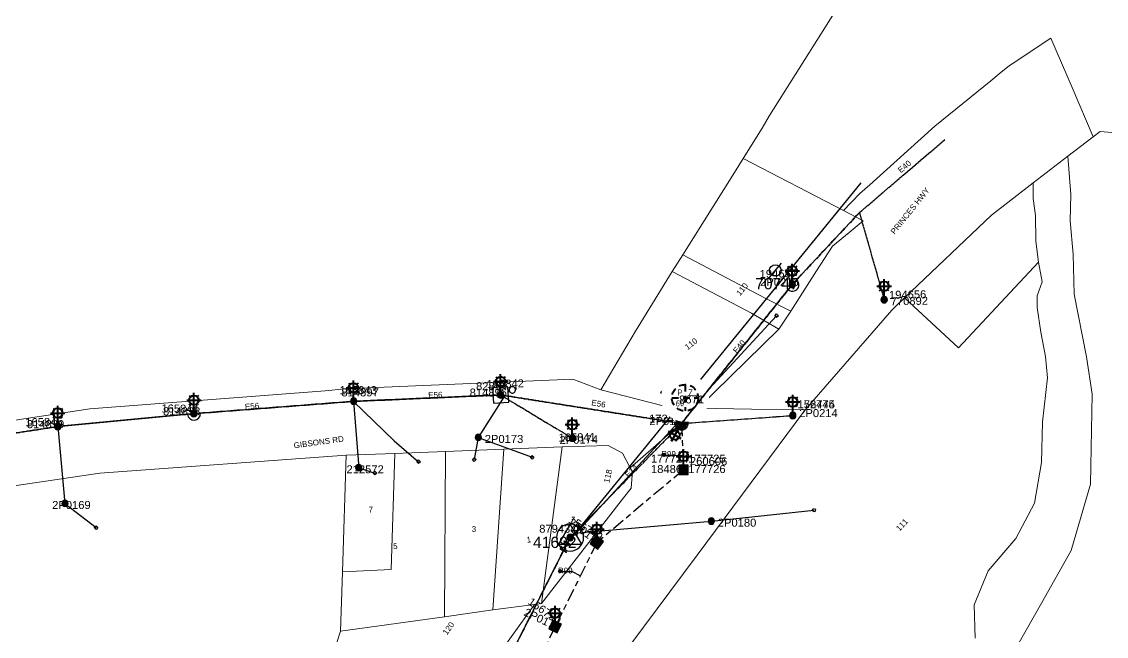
# Model space of a CAD drawing. Header units: metres. Extents: x 302407 to 305113, y 6184433 to 6187336.
# Drawn here: x 302861.9 to 303200.6, y 6186921 to 6187112.9 of the extents above; entities that cross this region are included whole.
import ezdxf
from ezdxf.enums import TextEntityAlignment as Align

# ---------------------------------------------------------------- set-up
doc = ezdxf.new("R2010")
doc.units = ezdxf.units.M
for name, pattern in [('Cable Exist OH', [1, 1, 0]), ('Cable Exist UG', [8.2, 4, -1.2, 1.8, -1.2]), ('Dash', [5, 3, -2])]:
    doc.linetypes.add(name, pattern=pattern)
doc.layers.get('0').update_dxf_attribs({"color": 6})
for name, color, linetype, lineweight in [('Cadastre Buildings_SP_EXT', 7, 'Continuous', 5), ('Cadastre Land Parcels_SP_EXT', 7, 'Continuous', 5), ('Cadastre Roads_SP_EXT', 7, 'Continuous', 5)]:
    doc.layers.add(name, color=color, linetype=linetype, lineweight=lineweight)
for name, color, linetype in [('Duct_SP_EXT', 7, 'Continuous'), ('Equip_LV_EXT', 7, 'Continuous'), ('Equip_SL_EXT', 7, 'Continuous'), ('Equip_SP_HV_EXT', 7, 'Continuous'), ('Equip_SP_LV_EXT', 7, 'Continuous'), ('Equip_SP_SL_EXT', 7, 'Continuous'), ('Mains_HV_EXT', 7, 'Continuous'), ('Mains_LV_EXT', 7, 'Continuous'), ('Mains_SL_EXT', 7, 'Continuous'), ('Services_SP_EXT', 7, 'Continuous'), ('Sub_SP_TR_HV_LV_EXT', 7, 'Continuous'), ('SupportsOH_SP_TR_HV_LV_SL_EXT', 7, 'Continuous'), ('SupportsUG_SP_LV_SL_EXT', 7, 'Continuous'), ('Trench_SP_EXT', 7, 'Continuous')]:
    doc.layers.add(name, color=color, linetype=linetype)
doc.styles.add('COLUMN_LABEL', font='arial.ttf')
doc.styles.add('HVSW_LABEL', font='arial.ttf')
doc.styles.add('iecARIAL', font='arial.ttf', dxfattribs={"height": 2})
doc.styles.add('IESYMBOL1', font='isocp.shx')
doc.styles.add('POLE_LABEL', font='arial.ttf')
doc.styles.add('SLCP_LABEL', font='arial.ttf', dxfattribs={"height": 3.5})
doc.styles.get("Standard").update_dxf_attribs({"font": 'arial.ttf'})

# ---------------------------------------------------------------- blocks, each defined once
blk = doc.blocks.new('SUB_POLE_EXT')
blk.add_wipeout([(0, 4.22), (0.42, 4.2), (0.83, 4.14), (1.21, 4.05), (1.62, 3.9), (1.99, 3.72), (2.35, 3.51), (2.68, 3.26), (2.99, 2.99), (3.28, 2.66), (3.52, 2.34), (3.76, 1.92), (3.9, 1.62), (4.04, 1.23), (4.18, 0.63), (4.22, 0), (4.18, -0.61), (4.06, -1.15), (3.9, -1.62), (3.58, -2.24), (3.22, -2.73), (2.97, -3.01), (2.68, -3.26), (2.36, -3.5), (2, -3.72), (1.64, -3.89), (1.25, -4.03), (0.82, -4.14), (0.42, -4.2), (0, -4.22), (-0.41, -4.2), (-0.8, -4.15), (-1.21, -4.05), (-1.62, -3.9), (-1.99, -3.73), (-2.35, -3.51), (-2.68, -3.26), (-2.96, -3.02), (-3.23, -2.72), (-3.51, -2.35), (-3.71, -2.01), (-3.91, -1.6), (-4.05, -1.21), (-4.16, -0.76), (-4.22, -0.14), (-4.21, 0.39), (-4.14, 0.83), (-4.03, 1.27), (-3.9, 1.63), (-3.71, 2.02), (-3.5, 2.37), (-3.28, 2.67), (-2.99, 2.99), (-2.68, 3.27), (-2.33, 3.52), (-1.98, 3.73), (-1.63, 3.9), (-1.2, 4.05), (-0.78, 4.15), (-0.4, 4.21)])
blk.add_line((2.16, 0.48), (2.16, 0.48, 0))
blk.add_lwpolyline([(-4.22, 0, 1), (4.22, 0, 1)], format="xyb", close=True)
blk.add_lwpolyline([(2.14, 0.52), (0, 4.22), (-3.66, -2.11), (3.66, -2.11)], close=True)
for tag, height, flags, p in [('ASSET_NUM', 3.5, 8, (2, 2)), ('STREET_CODE', 0.2, 9, (1.5, 0)), ('CONSTRUCTED_VOLTAGE', 0.2, 9, (1.5, -0.2)), ('OPERATING_VOLTAGE', 0.2, 9, (1.5, -0.6)), ('OPERATED_BY', 0.2, 9, (1.5, -0.8)), ('ORIENTATION', 0.2, 9, (1.5, -1.2)), ('OWNED_BY', 0.2, 9, (1.5, -1.4)), ('SECONDARY_VOLTAGE', 0.2, 9, (1.5, -1.6)), ('STATE', 0.2, 9, (1.5, -1.8)), ('SUBSTATION_TYPE', 0.2, 9, (1.5, -2)), ('STREETNAME', 0.2, 9, (1.5, -2.8)), ('SUBURB', 0.2, 9, (1.5, -3)), ('Z', 0.2, 1, (1.5, -3.4)), ('NO_PHASES', 0.2, 9, (1.5, -0.4)), ('MAINTAINED_BY', 0.2, 9, (1.5, -1)), ('USAGE', 0.2, 9, (1.5, -2.2)), ('LEGEND', 0.2, 9, (1.5, -2.4)), ('LOCATION', 0.2, 9, (1.5, -2.6)), ('NOTES', 0.2, 9, (1.5, -3.2))]:
    blk.add_attdef(tag, text='', height=height, dxfattribs=dict(flags=flags)).set_placement(p, align=Align.MIDDLE_LEFT)
blk = doc.blocks.new('COLUMN_EXT')
blk.add_hatch(color=256).paths.add_polyline_path([(-1.49, 1.48), (-1.49, -1.49), (1.48, -1.49), (1.48, 1.48)])
blk.add_lwpolyline([(-1.49, -1.49), (1.48, -1.49), (1.48, 1.48), (-1.49, 1.48)], close=True)
for tag, height, style, flags, p in [('STRUCTURE_PLANT_NUMBER', 0.2, 'POLE_LABEL', 9, (1.81, 0.03)), ('ASSET_NUM', 2.5, 'COLUMN_LABEL', 8, (2, 2)), ('STREET_CODE', 0.2, 'COLUMN_LABEL', 9, (1.81, -0.2))]:
    blk.add_attdef(tag, text='', height=height, dxfattribs=dict(style=style, flags=flags)).set_placement(p, align=Align.MIDDLE_LEFT)
at = {"flags": 1}
blk.add_attdef('Z', (1.81, -2.35), '', height=0.2, dxfattribs=at)
at = {"flags": 9}
for tag, p in [('COLUMN_TYPE', (1.81, -0.4)), ('OWNED_BY', (1.81, -0.6)), ('STATE', (1.81, -0.8)), ('USAGE', (1.81, -1)), ('STREETNAME', (1.81, -1.6)), ('SUBURB', (1.81, -1.8)), ('LEGEND', (1.81, -1.2)), ('LOCATION', (1.81, -1.4)), ('NOTES', (1.81, -2))]:
    blk.add_attdef(tag, text='', height=0.2, dxfattribs=at).set_placement(p, align=Align.MIDDLE_LEFT)
blk = doc.blocks.new('LV_OH_LINKS_DISTFUSE_EXT')
for p, q in [((0, 0), (0.96, 0)), ((3.84, 0), (4.8, 0))]:
    blk.add_line(p, q)
blk.add_lwpolyline([(3.84, -1.2), (3.84, 1.2), (0.96, -1.2), (0.96, 1.2)], close=True)
at = {"flags": 9}
for tag, p in [('ACTUAL_STATUS', (0, 0)), ('CONSTRUCTED_VOLTAGE', (0, -0.2)), ('OPERATING_VOLTAGE', (0, -0.6)), ('ORIENTATION', (0, -0.8)), ('OWNED_BY', (0, -1)), ('STATE', (0, -1.2)), ('SWITCH_TYPE', (0, -1.4)), ('NO_PHASES', (0, -0.4)), ('USAGE', (0, -1.6)), ('NOTES', (0, -1.8))]:
    blk.add_attdef(tag, text='', height=0.2, dxfattribs=at).set_placement(p, align=Align.MIDDLE_LEFT)
at = {"flags": 1}
blk.add_attdef('Z', (0, 0), '', height=0.2, dxfattribs=at)
blk = doc.blocks.new('LV_OH_LINKS_OPEN_EXT')
for p, q in [((-0.17, 4.97), (-0.17, 5.46)), ((0.17, 4.97), (0.17, 5.46)), ((-0.17, 3), (-0.17, 2.5)), ((0.17, 3), (0.17, 2.5))]:
    blk.add_line(p, q)
blk.add_lwpolyline([(0, 2.99, 1), (0, 4.98, 1)], format="xyb", close=True)
at = {"flags": 9}
for tag, p in [('ACTUAL_STATUS', (0, 0)), ('CONSTRUCTED_VOLTAGE', (0, -0.2)), ('OPERATING_VOLTAGE', (0, -0.6)), ('ORIENTATION', (0, -0.8)), ('OWNED_BY', (0, -1)), ('STATE', (0, -1.2)), ('SWITCH_TYPE', (0, -1.4)), ('NO_PHASES', (0, -0.4)), ('USAGE', (0, -1.6)), ('LEGEND', (0, -1.8)), ('NOTES', (0, -2))]:
    blk.add_attdef(tag, text='', height=0.2, dxfattribs=at).set_placement(p, align=Align.MIDDLE_LEFT)
at = {"flags": 1}
blk.add_attdef('Z', (0, 0), '', height=0.2, dxfattribs=at)
blk = doc.blocks.new('SL_LANTERN_EXT')
at = {"lineweight": 40}
for p, q in [((-2.25, 4.22), (2.25, 4.22)), ((-1.46, 5.68), (-1.06, 5.28)), ((0, 1.97), (0, 6.47)), ((1.46, 5.68), (1.06, 5.28)), ((-1.46, 2.76), (-1.06, 3.16)), ((0, 0), (0, 2.72)), ((1.46, 2.76), (1.06, 3.16))]:
    blk.add_line(p, q, dxfattribs=at)
blk.add_circle((0, 4.22), 1.5, dxfattribs=at)
at = {"style": 'iecARIAL', "flags": 8}
blk.add_attdef('ASSET_NUM', (1.5, 1.5), '', height=2.5, dxfattribs=at)
for tag, p, height, flags in [('OPERATING_VOLTAGE', (0.98, -1.65), 0.2, 9), ('ORIENTATION', (0.98, -1.85), 0.2, 9), ('OWNED_BY', (0.98, -2.05), 0.2, 9), ('STATE', (0.98, -2.25), 0.2, 9), ('CONSTRUCTED_VOLTAGE', (0.98, -0.65), 0.2, 9), ('CONTROL_TYPE', (0.98, -0.85), 0.2, 9), ('LANTERN_PURPOSE', (0.98, -1.05), 0.2, 9), ('LANTERN_TYPE', (0.98, -1.25), 0.2, 9), ('NO_PHASES', (0.98, -1.45), 0.2, 9), ('USAGE', (0.98, -2.45), 0.2, 9), ('CEXIST', (0.98, -2.65), 0.2, 9), ('CNEW', (0.98, -2.85), 0.2, 9), ('CNUMBER', (0.98, -3.05), 0.2, 9), ('CREMOVE', (0.98, -3.25), 0.2, 9), ('CREPLACE', (0.98, -3.45), 0.2, 9), ('LNUMBER', (2.18, -3.25), 2.5, 8), ('LKINGHEIGHT', (0.98, -3.65), 0.2, 9), ('LBRACKET', (0.98, -3.85), 0.2, 9), ('LBRACKETVOCAB', (0.98, -4.05), 0.2, 9), ('LCATEGORY', (0.98, -4.25), 0.2, 9), ('LCHARGE1', (0.98, -4.45), 0.2, 9), ('LCHARGE1PERCENT', (0.98, -4.65), 0.2, 9), ('LCHARGE2', (0.98, -4.85), 0.2, 9), ('LCHARGE2PERCENT', (0.98, -5.05), 0.2, 9), ('LCHARGE3', (0.98, -5.25), 0.2, 9), ('LCHARGE3PERCENT', (0.98, -5.45), 0.2, 9), ('LEXIST', (0.98, -5.65), 0.2, 9), ('LLAMP', (0.98, -5.85), 0.2, 9), ('LLAMPVOCAB', (0.98, -6.05), 0.2, 9), ('LMAST', (0.98, -6.25), 0.2, 9), ('LMASTVOCAB', (0.98, -6.45), 0.2, 9), ('LNEW', (0.98, -6.65), 0.2, 9), ('LANTNUMBER', (0.98, -6.85), 0.2, 9), ('STREETNAME', (0.98, -9.25), 0.2, 9), ('SUBURB', (0.98, -9.45), 0.2, 1), ('LOUTREACH', (0.98, -7.25), 0.2, 9), ('LOUTREACHVOCAB', (0.98, -7.45), 0.2, 9), ('LRATECODE', (0.98, -7.65), 0.2, 9), ('LREMOVE', (0.98, -7.85), 0.2, 9), ('LREPLACE', (0.98, -8.05), 0.2, 9), ('LTYPE', (0.98, -8.25), 0.2, 9), ('LTYPEVOCAB', (0.98, -8.45), 0.2, 9), ('LEGEND', (0.98, -8.65), 0.2, 9), ('LOCATION', (0.98, -8.85), 0.2, 9), ('NOTES', (0.98, -9.05), 0.2, 9)]:
    blk.add_attdef(tag, p, '', height=height, dxfattribs=dict(flags=flags))
blk = doc.blocks.new('SL_NIGHTWATCH_EXT')
at = {"lineweight": 40}
h = blk.add_hatch(color=256, dxfattribs=at)
h.paths.add_polyline_path([(0.39, 1.96, 0.098491), (-0.39, 1.96), (-0.2, 0.98, -0.098491), (0.19, 0.98)])
h.paths.add_polyline_path([(0.55, 0.83, -0.098491), (0.83, 0.56), (1.66, 1.11, 0.098491), (1.11, 1.66)])
h.paths.add_polyline_path([(0.98, 0.2, -0.098491), (0.98, -0.19), (1.96, -0.39, 0.098491), (1.96, 0.39)])
h.paths.add_polyline_path([(0.83, -0.55, -0.098491), (0.56, -0.83), (1.11, -1.66, 0.098491), (1.66, -1.11)])
h.paths.add_polyline_path([(-0.19, -0.98), (-0.39, -1.96, 0.098491), (0.39, -1.96), (0.2, -0.98, -0.098491)])
h.paths.add_polyline_path([(-0.83, -0.56), (-1.66, -1.11, 0.098491), (-1.11, -1.66), (-0.55, -0.83, -0.098491)])
h.paths.add_polyline_path([(-0.98, 0.19), (-1.96, 0.39, 0.098491), (-1.96, -0.39), (-0.98, -0.2, -0.098491)])
h.paths.add_polyline_path([(-1.11, 1.66, 0.098491), (-1.66, 1.11), (-0.83, 0.55, -0.098491), (-0.56, 0.83)])
for p, q in [((-1.16, 1.63), (-1.16, 1.63, 0)), ((-1.1, 1.64), (-1.1, 1.64, 0)), ((1.08, 1.63), (1.08, 1.63, 0)), ((-0.86, -0.57), (-0.86, -0.57, 0)), ((0.82, -0.57), (0.82, -0.57, 0)), ((1.13, -1.65), (1.13, -1.65, 0)), ((1.96, -0.37), (1.96, -0.37, 0))]:
    blk.add_line(p, q, dxfattribs=at)
for points in [[(-0.98, 0.19, 0.098491), (-0.98, -0.2), (-1.96, -0.39, -0.098491), (-1.96, 0.39)], [(-0.56, 0.83, 0.098491), (-0.83, 0.55), (-1.66, 1.11, -0.098491), (-1.11, 1.66)], [(-0.2, 0.98, -0.098491), (0.19, 0.98), (0.39, 1.96, 0.098491), (-0.39, 1.96)], [(0.83, 0.56), (1.66, 1.11, 0.098491), (1.11, 1.66), (0.55, 0.83, -0.098491)], [(0.98, -0.19), (1.96, -0.39, 0.098491), (1.96, 0.39), (0.98, 0.2, -0.098491)], [(-0.83, -0.56, 0.098491), (-0.55, -0.83), (-1.11, -1.66, -0.098491), (-1.66, -1.11)], [(0.2, -0.98), (0.39, -1.96, -0.098491), (-0.39, -1.96), (-0.19, -0.98, 0.098491)], [(0.56, -0.83), (1.11, -1.66, 0.098491), (1.66, -1.11), (0.83, -0.55, -0.098491)]]:
    blk.add_lwpolyline(points, format="xyb", close=True, dxfattribs=at)
blk.add_circle((0, 0), 1, dxfattribs=at)
blk = doc.blocks.new('CCP_EXT')
blk.add_wipeout([(0, 0.57), (0.57, 0), (0, -0.57), (-0.57, 0)])
blk.add_lwpolyline([(-0.57, 0), (0, 0.57), (0.57, 0), (0, -0.57), (-0.57, 0)])
at = {"flags": 1}
blk.add_attdef('Z', (0, 0), '', height=0.2, dxfattribs=at)
at = {"flags": 9}
for tag, p in [('CCP_TYPE', (0, 0)), ('CONSTRUCTED_VOLTAGE', (0, -0.2)), ('OPERATING_VOLTAGE', (0, -0.6)), ('ORIENTATION', (0, -0.8)), ('OWNED_BY', (0, -1)), ('STATE', (0, -1.8)), ('NO_PHASES', (0, -0.4)), ('USAGE', (0, -1.2)), ('LEGEND', (0, -1.4)), ('LIFE_SUPPORT', (0, -1.6)), ('NOTES', (0, -2))]:
    blk.add_attdef(tag, text='', height=0.2, dxfattribs=at).set_placement(p, align=Align.MIDDLE_LEFT)
blk = doc.blocks.new('POLE_EXT')
blk.add_hatch(color=256).paths.add_polyline_path([(-1, 0, 1), (1, 0, 1)])
blk.add_lwpolyline([(-1, 0, 1), (1, 0, 1)], format="xyb", close=True)
for tag, height, flags, p in [('pNumber', 2.5, 8, (-17.84, 2.07)), ('OWNED_BY', 0.2, 9, (1.35, -0.4)), ('SPECIAL_USE', 0.2, 9, (1.35, -0.8)), ('STATE', 0.2, 9, (1.35, -1)), ('cLV', 0.2, 9, (1.35, -1.4)), ('hDepth', 0.2, 9, (1.35, -1.6)), ('hDia', 0.2, 9, (1.35, -1.8)), ('cHV', 0.2, 9, (1.35, -2)), ('cLinedev', 0.2, 9, (1.35, -3.4)), ('PARENT', 0.2, 9, (1.35, -0.6)), ('USAGE', 0.2, 9, (1.35, -1.2)), ('LBRACKET', 0.2, 9, (1.35, -2.2)), ('LExisting', 0.2, 9, (1.35, -2.4)), ('LANTNUMBER', 0.2, 9, (1.35, -2.6)), ('LOther', 0.2, 9, (1.35, -2.8)), ('LRemove', 0.2, 9, (1.35, -3)), ('LEGEND', 0.2, 9, (1.35, -3.2)), ('pExisting', 0.2, 9, (1.35, -3.8)), ('pFooting', 0.2, 9, (1.35, -4.4)), ('pNew', 0.2, 9, (1.35, -4.6)), ('pRelocate', 0.2, 9, (1.35, -5)), ('pRemove', 0.2, 9, (1.35, -5.2)), ('pReplace', 0.2, 9, (1.35, -5.4)), ('pStay', 0.2, 9, (1.35, -5.6)), ('pType', 0.2, 9, (1.35, -5.8)), ('cspan', 0.2, 9, (1.35, -6)), ('STREETNAME', 0.2, 9, (1.35, -6.2)), ('SUBURB', 0.2, 9, (1.35, -6.4)), ('LOCATION', 0.2, 9, (1.35, -3.6)), ('PFNUMBER', 0.2, 9, (1.35, -4)), ('NEWPFNUMBER', 0.2, 9, (1.35, -4.2)), ('NOTES', 0.2, 9, (1.35, -6.6)), ('MAINTAINED_BY', 0.2, 9, (1.36, -6.81)), ('OPERATED_BY', 0.2, 9, (1.36, -7.01))]:
    blk.add_attdef(tag, text='', height=height, dxfattribs=dict(flags=flags)).set_placement(p, align=Align.MIDDLE_LEFT)
at = {"style": 'POLE_LABEL'}
for tag, height, flags, p in [('STRUCTURE_PLANT_NUMBER', 0.2, 9, (1.35, 0.03)), ('ASSET_NUM', 2.5, 8, (2, 2)), ('STREET_CODE', 0.2, 9, (1.35, -0.2))]:
    blk.add_attdef(tag, text='', height=height, dxfattribs=dict(at, flags=flags)).set_placement(p, align=Align.MIDDLE_LEFT)
at = {"flags": 1}
blk.add_attdef('Z', (1.35, -7.33), '', height=0.2, dxfattribs=at)
blk = doc.blocks.new('HV_ABS_CLOSED_EXT')
blk.add_line((-3, 6.87), (3, 6.87))
blk.add_circle((0, 6.87), 1.8)
at = {"style": 'HVSW_LABEL'}
for tag, height, flags, p in [('ASSET_NUM', 3.5, 8, (2, 2)), ('STREET_CODE', 0.2, 9, (0, -0.2))]:
    blk.add_attdef(tag, text='', height=height, dxfattribs=dict(at, flags=flags)).set_placement(p, align=Align.MIDDLE_LEFT)
at = {"flags": 1}
blk.add_attdef('Z', (0, 0), '', height=0.2, dxfattribs=at)
at = {"flags": 9}
for tag, p in [('ACTUAL_STATUS', (0, -0.4)), ('CONSTRUCTED_VOLTAGE', (0, -0.6)), ('OPERATING_VOLTAGE', (0, -1)), ('ORIENTATION', (0, -1.2)), ('OWNED_BY', (0, -1.4)), ('STATE', (0, -1.6)), ('SWITCH_TYPE', (0, -1.8)), ('STREETNAME', (0, -2.6)), ('SUBURB', (0, -2.8)), ('NO_PHASES', (0, -0.8)), ('USAGE', (0, -2)), ('LEGEND', (0, -2.2)), ('LOCATION', (0, -2.4)), ('NOTES', (0, -3))]:
    blk.add_attdef(tag, text='', height=0.2, dxfattribs=at).set_placement(p, align=Align.MIDDLE_LEFT)
blk = doc.blocks.new('HV_LOAD_BREAK_EXT')
blk.add_lwpolyline([(-2.4, -2.4), (2.4, -2.4), (2.4, 2.4), (-2.4, 2.4)], close=True)
at = {"insert": (-1.1, 0.99), "char_height": 2, "width": 2.9628, "attachment_point": 1}
blk.add_mtext('{\\Fisocp|c0;LB}', dxfattribs=at)
for tag, height, flags, p in [('STREET_CODE', 0.2, 9, (1.5, 0)), ('ASSET_NUM', 2.5, 8, (2, 2)), ('ACTUAL_STATUS', 0.2, 9, (1.5, -0.2)), ('CONSTRUCTED_VOLTAGE', 0.2, 9, (1.5, -0.4)), ('OPERATING_VOLTAGE', 0.2, 9, (1.5, -0.8)), ('ORIENTATION', 0.2, 9, (1.5, -1)), ('OWNED_BY', 0.2, 9, (1.5, -1.2)), ('OPERATED_BY', 0.2, 9, (1.5, -1.4)), ('STATE', 0.2, 9, (1.5, -1.8)), ('SWITCH_TYPE', 0.2, 9, (1.5, -2)), ('STREETNAME', 0.2, 9, (1.5, -2.8)), ('SUBURB', 0.2, 9, (1.5, -3)), ('NO_PHASES', 0.2, 9, (1.5, -0.6)), ('MAINTAINED_BY', 0.2, 9, (1.5, -1.6)), ('USAGE', 0.2, 9, (1.5, -2.2)), ('LEGEND', 0.2, 9, (1.5, -2.4)), ('LOCATION', 0.2, 9, (1.5, -2.6)), ('NOTES', 0.2, 9, (1.5, -3.2)), ('LABEL_ALIGNMENT', 0.2, 9, (1.5, -3.4)), ('Z', 0.2, 1, (1.5, -3.6))]:
    blk.add_attdef(tag, text='', height=height, dxfattribs=dict(flags=flags)).set_placement(p, align=Align.MIDDLE_LEFT)
blk = doc.blocks.new('CABLE_LARGE_EXT')
h = blk.add_hatch(color=256)
edge = h.paths.add_edge_path()
edge.add_arc((0, 0.55), 0.55, 0, 360)
blk.add_circle((0, 0.55), 0.55)
at = {"flags": 1}
blk.add_attdef('Z', (0, 0), '', height=0.2, dxfattribs=at)
at = {"flags": 9}
for tag, p in [('COND_CODE', (0, 0)), ('STATE', (0, -0.4)), ('XSECT_SIZE', (0, -0.6)), ('FB_REFERENCE', (0, -0.2)), ('NOTES', (0, -0.8))]:
    blk.add_attdef(tag, text='', height=0.2, dxfattribs=at).set_placement(p, align=Align.MIDDLE_LEFT)
blk = doc.blocks.new('SLCP_ZELL_EXT')
blk.add_wipeout([(-0.24, 7.5), (-0.71, 7.47), (-1.17, 7.41), (-1.64, 7.32), (-2.09, 7.21), (-2.54, 7.06), (-2.98, 6.89), (-3.41, 6.69), (-3.82, 6.46), (-4.22, 6.21), (-4.6, 5.93), (-4.96, 5.63), (-5.31, 5.31), (-5.63, 4.96), (-5.93, 4.6), (-6.21, 4.22), (-6.46, 3.82), (-6.69, 3.41), (-6.89, 2.98), (-7.06, 2.54), (-7.21, 2.09), (-7.32, 1.64), (-7.41, 1.17), (-7.47, 0.71), (-7.5, 0.24), (-7.5, -0.24), (-7.47, -0.71), (-7.41, -1.17), (-7.32, -1.64), (-7.21, -2.09), (-7.06, -2.54), (-6.89, -2.98), (-6.69, -3.41), (-6.46, -3.82), (-6.21, -4.22), (-5.93, -4.6), (-5.63, -4.96), (-5.31, -5.31), (-4.96, -5.63), (-4.6, -5.93), (-4.22, -6.21), (-3.82, -6.46), (-3.41, -6.69), (-2.98, -6.89), (-2.54, -7.06), (-2.09, -7.21), (-1.64, -7.32), (-1.17, -7.41), (-0.71, -7.47), (-0.24, -7.5), (0.24, -7.5), (0.71, -7.47), (1.17, -7.41), (1.64, -7.32), (2.09, -7.21), (2.54, -7.06), (2.98, -6.89), (3.41, -6.69), (3.82, -6.46), (4.22, -6.21), (4.6, -5.93), (4.96, -5.63), (5.31, -5.31), (5.63, -4.96), (5.93, -4.6), (6.21, -4.22), (6.46, -3.82), (6.69, -3.41), (6.89, -2.98), (7.06, -2.54), (7.21, -2.09), (7.32, -1.64), (7.41, -1.17), (7.47, -0.71), (7.5, -0.24), (7.5, 0.24), (7.47, 0.71), (7.41, 1.17), (7.32, 1.64), (7.21, 2.09), (7.06, 2.54), (6.89, 2.98), (6.69, 3.41), (6.46, 3.82), (6.21, 4.22), (5.93, 4.6), (5.63, 4.96), (5.31, 5.31), (4.96, 5.63), (4.6, 5.93), (4.22, 6.21), (3.82, 6.46), (3.41, 6.69), (2.98, 6.89), (2.54, 7.06), (2.09, 7.21), (1.64, 7.32), (1.17, 7.41), (0.71, 7.47), (0.24, 7.5)])
at = {"linetype": 'Dash', "lineweight": 40, "ltscale": 0.7}
for p, q in [((0, 4.11), (0, -4.11)), ((-4.11, 0), (4.11, 0))]:
    blk.add_line(p, q, dxfattribs=at)
blk.add_circle((0, 0), 4.11, dxfattribs=at)
at = {"lineweight": 40, "style": 'IESYMBOL1'}
for s, p in [('P', (-1.6, 0)), ('Z', (1.7, 0)), ('60', (-1.61, -3.31))]:
    blk.add_text(s, height=2, dxfattribs=at).set_placement(p, align=Align.BOTTOM_CENTER)
at = {"flags": 1}
blk.add_attdef('Z', (0, 0), '', height=0.2, dxfattribs=at)
at = {"style": 'SLCP_LABEL'}
for tag, height, flags, p in [('ASSET_NUM', 2.5, 8, (2, 2)), ('STREET_CODE', 0.2, 9, (0, -0.2))]:
    blk.add_attdef(tag, text='', height=height, dxfattribs=dict(at, flags=flags)).set_placement(p, align=Align.MIDDLE_LEFT)
at = {"flags": 9}
for tag, p in [('CONSTRUCTED_VOLTAGE', (0, -0.4)), ('CONTROL_TYPE', (0, -0.6)), ('OPERATING_VOLTAGE', (0, -1)), ('ORIENTATION', (0, -1.2)), ('OWNED_BY', (0, -1.4)), ('STATE', (0, -2)), ('NO_PHASES', (0, -0.8)), ('USAGE', (0, -1.6)), ('LOCATION', (0, -1.8)), ('NOTES', (0, -2.2))]:
    blk.add_attdef(tag, text='', height=0.2, dxfattribs=at).set_placement(p, align=Align.MIDDLE_LEFT)

msp = doc.modelspace()

# ---------------------------------------------------------------- linework, layer by layer
at = {"layer": 'Cadastre Land Parcels_SP_EXT', "linetype": 'Continuous'}
for points in [[(302802.78, 6186979.78), (302883.17, 6186992.06), (302956.69, 6186997.6), (302962.78, 6186998.22), (303034.04, 6187001.32), (303042.71, 6186997.99), (303053.57, 6187016.32), (303065, 6187034.86), (303068.31, 6187040.12), (303084.5, 6187065.86), (303087.22, 6187070.21), (303093.14, 6187079.65), (303095.41, 6187083.59), (303123.72, 6187128.62)], [(303204.73, 6187078.07), (303198.72, 6187078.63), (303196.46, 6187077.02), (303188.54, 6187070.92), (303189.52, 6187058.98), (303189.28, 6187050.76), (303190.29, 6187040.27), (303190.53, 6187027.86), (303194.42, 6187008.22), (303196.16, 6186996.54), (303195.61, 6186968.5), (303189.61, 6186947.75), (303180.32, 6186931.35), (303170.36, 6186913.73)], [(303159.62, 6186920.4), (303159.37, 6186930.76), (303163.7, 6186941.44), (303172.33, 6186951.52), (303178.14, 6186962.54), (303180.33, 6186975.26), (303180.71, 6186987.93), (303182.27, 6187001.73), (303181.61, 6187008.4), (303180.13, 6187015.94), (303180.13, 6187015.94), (303179.04, 6187023.69), (303178.96, 6187027.28), (303180.54, 6187031.71), (303179.4, 6187037.86), (303154.46, 6187011.08), (303137.62, 6187026.72), (303134.41, 6187023.66), (303133.66, 6187022.8), (303106.57, 6186991.69), (303072.84, 6186946.31), (303051.82, 6186918.1)], [(302860.5, 6186779.05), (302882.72, 6186776.27), (302926.46, 6186811.97), (302930.81, 6186826.34), (302935.87, 6186842.5), (302940.58, 6186857.2), (302945.26, 6186871.84), (302949.84, 6186886.22), (302954.51, 6186900.79), (302959.2, 6186915.46), (302961.49, 6186922.53), (302962.06, 6186941.07), (302962.06, 6186941.07), (302963.23, 6186977.5), (302886.34, 6186971.96), (302807.38, 6186960.28)]]:
    msp.add_lwpolyline(points, dxfattribs=at)
for points in [[(303179.4, 6187037.86), (303178.54, 6187044.35), (303178.51, 6187052.38), (303177.76, 6187057.73), (303177.74, 6187062.6), (303164.7, 6187052.53), (303137.62, 6187026.72), (303154.46, 6187011.08), (303179.4, 6187037.86)], [(303065, 6187034.86), (303089.76, 6187021.94), (303098.36, 6187016.91), (303102.03, 6187022.55), (303093.87, 6187026.64), (303068.31, 6187040.12), (303065, 6187034.86)], [(303042.71, 6186997.99), (303066.31, 6186991.95), (303073.1, 6186992.19), (303098.36, 6187016.91), (303089.76, 6187021.94), (303065, 6187034.86), (303053.57, 6187016.32), (303042.71, 6186997.99)], [(302961.49, 6186922.53), (302993.88, 6186927.06), (302994.25, 6186978.67), (302978.4, 6186978.05), (302977.31, 6186941.82), (302962.06, 6186941.07), (302961.49, 6186922.53)], [(302962.06, 6186941.07), (302977.31, 6186941.82), (302978.4, 6186978.05), (302963.23, 6186977.5), (302962.06, 6186941.07)], [(303012.45, 6186979.41), (302994.25, 6186978.67), (302993.88, 6186927.06), (303009.05, 6186929.18), (303012.45, 6186979.41)], [(303022.02, 6186930.93), (303009.05, 6186929.18), (302993.88, 6186927.06), (302961.49, 6186922.53), (302959.2, 6186915.46), (303007.09, 6186909.02), (303010.01, 6186914.28), (303022.02, 6186930.93)]]:
    msp.add_lwpolyline(points, close=True, dxfattribs=at)
at = {"layer": 'Duct_SP_EXT'}
for points in [[(303063.19, 6186977.44), (303065.85, 6186977.44), (303068.19, 6186977.54)], [(303030.93, 6186941.17), (303033.82, 6186941.17), (303036.22, 6186939.97)]]:
    msp.add_lwpolyline(points, dxfattribs=at)
at = {"layer": 'Mains_HV_EXT', "linetype": 'Cable Exist OH'}
for points in [[(303102.52, 6187030.85), (303123.5, 6187053.29), (303150.15, 6187076.11), (303150.16, 6187076.11)], [(302915.69, 6186990.5), (302965.47, 6186994.34), (303011.44, 6186996.35), (303011.48, 6186996.34)], [(302827.68, 6186979.52), (302873.16, 6186986.47), (302915.67, 6186990.5), (302915.69, 6186990.5)]]:
    msp.add_lwpolyline(points, dxfattribs=at)
at = {"layer": 'Mains_HV_EXT', "linetype": 'Continuous'}
msp.add_lwpolyline([(302913.68, 6186990.31, 0.984373), (302917.69, 6186990.65)], format="xyb", dxfattribs=at)
at = {"layer": 'Mains_LV_EXT', "linetype": 'Cable Exist OH'}
for points in [[(303102.52, 6187030.85), (303123.5, 6187053.29), (303149.94, 6187075.93)], [(302965.47, 6186994.34), (303011.44, 6186996.35)], [(302873.16, 6186986.47), (302915.67, 6186990.5), (302965.47, 6186994.34)], [(302827.68, 6186979.52), (302873.16, 6186986.47)]]:
    msp.add_lwpolyline(points, dxfattribs=at)
at = {"layer": 'Mains_LV_EXT', "linetype": 'Continuous'}
for points in [[(303101.27, 6187029.29, 1.042495), (303103.88, 6187032.31)], [(303065.97, 6186987.75, 1.739662), (303069.19, 6186989.01)]]:
    msp.add_lwpolyline(points, format="xyb", dxfattribs=at)
at = {"layer": 'Mains_SL_EXT', "linetype": 'Cable Exist OH'}
for points in [[(303123.55, 6187053.33), (303123.5, 6187053.29), (303102.52, 6187030.85)], [(303123.5, 6187053.29), (303131.23, 6187026.09)], [(303011.44, 6186996.35), (302965.47, 6186994.34)], [(303011.44, 6186996.35), (303033.83, 6186982.87)], [(302965.47, 6186994.34), (302915.67, 6186990.5)], [(302915.67, 6186990.5), (302873.16, 6186986.47)], [(302873.16, 6186986.47), (302827.68, 6186979.52)]]:
    msp.add_lwpolyline(points, dxfattribs=at)
at = {"layer": 'Mains_SL_EXT', "linetype": 'Cable Exist UG'}
for points in [[(303068.56, 6186972.95), (303041.51, 6186950.22)], [(303028.44, 6186923.98), (303016.66, 6186898.81), (303016.64, 6186898.77)]]:
    msp.add_lwpolyline(points, dxfattribs=at)
at = {"layer": 'Services_SP_EXT'}
for points in [[(303100.36, 6187035.36), (303102.52, 6187030.85)], [(303012.75, 6186996.15), (303004.49, 6186983.1)], [(302965.47, 6186994.34), (302967.14, 6186973.62)], [(302873.16, 6186986.47), (302875.41, 6186962.48)]]:
    msp.add_lwpolyline(points, dxfattribs=at)
at = {"layer": 'Trench_SP_EXT', "linetype": 'Cable Exist UG'}
for points in [[(303067.95, 6186987.44), (303068.56, 6186972.95)], [(303068.56, 6186972.95), (303041.51, 6186950.22)], [(303028.45, 6186924), (303028.44, 6186923.98), (303016.66, 6186898.82)]]:
    msp.add_lwpolyline(points, dxfattribs=at)

# ---------------------------------------------------------------- block references
at = {"layer": 'Duct_SP_EXT'}
for p in [(303062.38, 6186977.09), (303030.09, 6186940.75)]:
    msp.add_blockref('CABLE_LARGE_EXT', p, dxfattribs=at)
at = {"layer": 'Equip_SP_HV_EXT'}
ref = msp.add_blockref('HV_ABS_CLOSED_EXT', (303102.52, 6187030.85), dxfattribs=dict(at, rotation=50.35425940654975))
ref.add_attrib('ASSET_NUM', '70747', dxfattribs={"layer": '0', "height": 3.5, "style": 'HVSW_LABEL'}).set_placement((303104.52, 6187031.1), align=Align.MIDDLE_RIGHT)
ref = msp.add_blockref('HV_LOAD_BREAK_EXT', (303011.48, 6186996.34), dxfattribs=dict(at, rotation=93.18958492011114))
ref.add_attrib('ASSET_NUM', '82894', dxfattribs={"layer": '0', "height": 2.5}).set_placement((303013.48, 6186997.09), align=Align.BOTTOM_RIGHT)
at = {"layer": 'Equip_SP_LV_EXT', "rotation": 293.4646475625888}
msp.add_blockref('LV_OH_LINKS_OPEN_EXT', (303011.44, 6186996.35), dxfattribs=at)
at = {"layer": 'Equip_SP_SL_EXT'}
ref = msp.add_blockref('SL_LANTERN_EXT', (303102.52, 6187030.85), dxfattribs=at)
ref.add_attrib('ASSET_NUM', '194657', dxfattribs={"layer": '0', "height": 2.5, "rotation": 1, "style": 'iecARIAL'}).set_placement((303104.02, 6187032.35), align=Align.BOTTOM_RIGHT)
ref = msp.add_blockref('SL_LANTERN_EXT', (303131.23, 6187026.09), dxfattribs=at)
ref.add_attrib('ASSET_NUM', '194656', dxfattribs={"layer": '0', "height": 2.5, "rotation": 1, "style": 'iecARIAL'}).set_placement((303132.73, 6187027.59), align=Align.MIDDLE_LEFT)
ref = msp.add_blockref('SL_LANTERN_EXT', (303011.44, 6186996.35), dxfattribs=at)
ref.add_attrib('ASSET_NUM', '165842', dxfattribs={"layer": '0', "height": 2.5, "rotation": 1.3664, "style": 'iecARIAL'}).set_placement((303012.94, 6186997.85), align=Align.BOTTOM_CENTER)
ref = msp.add_blockref('SL_LANTERN_EXT', (302965.47, 6186994.34), dxfattribs=at)
ref.add_attrib('ASSET_NUM', '165843', dxfattribs={"layer": '0', "height": 2.5, "rotation": 359.9943, "style": 'iecARIAL'}).set_placement((302966.97, 6186995.84), align=Align.BOTTOM_CENTER)
ref = msp.add_blockref('SL_LANTERN_EXT', (302915.67, 6186990.5), dxfattribs=at)
ref.add_attrib('ASSET_NUM', '165844', dxfattribs={"layer": '0', "height": 2.5, "rotation": 359.2017, "style": 'iecARIAL'}).set_placement((302917.17, 6186992), align=Align.MIDDLE_RIGHT)
ref = msp.add_blockref('SL_LANTERN_EXT', (303102.68, 6186989.93), dxfattribs=at)
ref.add_attrib('ASSET_NUM', '172475', dxfattribs={"layer": '0', "height": 2.5, "style": 'iecARIAL'}).set_placement((303104.18, 6186991.43), align=Align.BOTTOM_LEFT)
ref = msp.add_blockref('SL_LANTERN_EXT', (303102.68, 6186989.93), dxfattribs=at)
ref.add_attrib('ASSET_NUM', '156744', dxfattribs={"layer": '0', "height": 2.5, "style": 'iecARIAL'}).set_placement((303104.18, 6186991.43), align=Align.BOTTOM_LEFT)
ref = msp.add_blockref('SL_LANTERN_EXT', (302873.16, 6186986.47), dxfattribs=at)
ref.add_attrib('ASSET_NUM', '165845', dxfattribs={"layer": '0', "height": 2.5, "rotation": 0.7095, "style": 'iecARIAL'}).set_placement((302874.66, 6186987.97), align=Align.MIDDLE_RIGHT)
ref = msp.add_blockref('SL_LANTERN_EXT', (303033.83, 6186982.87), dxfattribs=at)
ref.add_attrib('ASSET_NUM', '165841', dxfattribs={"layer": '0', "height": 2.5, "rotation": 0.9974, "style": 'iecARIAL'}).set_placement((303035.33, 6186984.37), align=Align.TOP_CENTER)
ref = msp.add_blockref('SL_LANTERN_EXT', (303067.95, 6186987.44), dxfattribs=dict(at, rotation=149.9154751186979))
ref.add_attrib('ASSET_NUM', '172474', dxfattribs={"layer": '0', "height": 2.5, "style": 'iecARIAL'}).set_placement((303069.45, 6186988.94), align=Align.MIDDLE_RIGHT)
msp.add_blockref('SL_NIGHTWATCH_EXT', (303067.95, 6186987.44), dxfattribs=at)
ref = msp.add_blockref('SL_LANTERN_EXT', (303068.56, 6186972.95), dxfattribs=at)
ref.add_attrib('ASSET_NUM', '177724', dxfattribs={"layer": '0', "height": 2.5, "style": 'iecARIAL'}).set_placement((303070.06, 6186974.45), align=Align.BOTTOM_RIGHT)
ref = msp.add_blockref('SL_LANTERN_EXT', (303068.56, 6186972.95), dxfattribs=at)
ref.add_attrib('ASSET_NUM', '184860', dxfattribs={"layer": '0', "height": 2.5, "style": 'iecARIAL'}).set_placement((303070.06, 6186974.45), align=Align.TOP_RIGHT)
ref = msp.add_blockref('SL_LANTERN_EXT', (303068.56, 6186972.95), dxfattribs=at)
ref.add_attrib('ASSET_NUM', '177725', dxfattribs={"layer": '0', "height": 2.5, "style": 'iecARIAL'}).set_placement((303070.06, 6186974.45), align=Align.BOTTOM_LEFT)
ref = msp.add_blockref('SL_LANTERN_EXT', (303068.56, 6186972.95), dxfattribs=at)
ref.add_attrib('ASSET_NUM', '177726', dxfattribs={"layer": '0', "height": 2.5, "style": 'iecARIAL'}).set_placement((303070.06, 6186974.45), align=Align.TOP_LEFT)
ref = msp.add_blockref('SL_LANTERN_EXT', (303028.44, 6186923.98), dxfattribs=at)
ref.add_attrib('ASSET_NUM', '156750', dxfattribs={"layer": '0', "height": 2.5, "rotation": 324.5601, "style": 'iecARIAL'}).set_placement((303029.94, 6186925.48), align=Align.MIDDLE_RIGHT)
at = {"layer": 'Sub_SP_TR_HV_LV_EXT'}
ref = msp.add_blockref('SUB_POLE_EXT', (303033.15, 6186951.81), dxfattribs=at)
ref.add_attrib('ASSET_NUM', '41692', dxfattribs={"layer": '0', "height": 3.5}).set_placement((303035.15, 6186952.06), align=Align.TOP_RIGHT)
at = {"layer": 'SupportsOH_SP_TR_HV_LV_SL_EXT'}
ref = msp.add_blockref('POLE_EXT', (303102.52, 6187030.85), dxfattribs=at)
ref.add_attrib('ASSET_NUM', '2P0216', dxfattribs={"layer": '0', "height": 2.5, "style": 'POLE_LABEL'}).set_placement((303104.52, 6187031.6), align=Align.MIDDLE_RIGHT)
ref = msp.add_blockref('POLE_EXT', (303131.23, 6187026.09), dxfattribs=at)
ref.add_attrib('ASSET_NUM', '770892', dxfattribs={"layer": '0', "height": 2.5, "rotation": 1, "style": 'POLE_LABEL'}).set_placement((303133.23, 6187026.84), align=Align.TOP_LEFT)
ref = msp.add_blockref('POLE_EXT', (302965.56, 6186994.39), dxfattribs=at)
ref.add_attrib('ASSET_NUM', '814897', dxfattribs={"layer": '0', "height": 2.5, "style": 'POLE_LABEL'}).set_placement((302967.56, 6186995.14), align=Align.BOTTOM_CENTER)
ref = msp.add_blockref('POLE_EXT', (303011.44, 6186996.35), dxfattribs=at)
ref.add_attrib('ASSET_NUM', '814896', dxfattribs={"layer": '0', "height": 2.5, "style": 'POLE_LABEL'}).set_placement((303013.44, 6186997.1), align=Align.MIDDLE_RIGHT)
ref = msp.add_blockref('POLE_EXT', (302915.67, 6186990.5), dxfattribs=at)
ref.add_attrib('ASSET_NUM', '814898', dxfattribs={"layer": '0', "height": 2.5, "style": 'POLE_LABEL'}).set_placement((302917.67, 6186991.25), align=Align.MIDDLE_RIGHT)
ref = msp.add_blockref('POLE_EXT', (303102.68, 6186989.93), dxfattribs=at)
ref.add_attrib('ASSET_NUM', '2P0214', dxfattribs={"layer": '0', "height": 2.5, "style": 'POLE_LABEL'}).set_placement((303104.69, 6186990.68), align=Align.MIDDLE_LEFT)
ref = msp.add_blockref('POLE_EXT', (302873.16, 6186986.47), dxfattribs=at)
ref.add_attrib('ASSET_NUM', '814899', dxfattribs={"layer": '0', "height": 2.5, "style": 'POLE_LABEL'}).set_placement((302875.16, 6186987.22), align=Align.MIDDLE_RIGHT)
ref = msp.add_blockref('POLE_EXT', (303067.95, 6186987.44), dxfattribs=at)
ref.add_attrib('ASSET_NUM', '2P0175', dxfattribs={"layer": '0', "height": 2.5, "style": 'POLE_LABEL'}).set_placement((303069.95, 6186988.19), align=Align.MIDDLE_RIGHT)
ref = msp.add_blockref('POLE_EXT', (303004.49, 6186983.1), dxfattribs=at)
ref.add_attrib('ASSET_NUM', '2P0173', dxfattribs={"layer": '0', "height": 2.5, "style": 'POLE_LABEL'}).set_placement((303006.49, 6186983.85), align=Align.TOP_LEFT)
ref = msp.add_blockref('POLE_EXT', (303033.83, 6186982.87), dxfattribs=at)
ref.add_attrib('ASSET_NUM', '2P0174', dxfattribs={"layer": '0', "height": 2.5, "rotation": 1.2087, "style": 'POLE_LABEL'}).set_placement((303035.83, 6186983.62), align=Align.TOP_CENTER)
ref = msp.add_blockref('POLE_EXT', (302875.41, 6186962.48), dxfattribs=at)
ref.add_attrib('ASSET_NUM', '2P0169', dxfattribs={"layer": '0', "height": 2.5, "style": 'POLE_LABEL'}).set_placement((302877.41, 6186963.23), align=Align.TOP_CENTER)
ref = msp.add_blockref('POLE_EXT', (303077.26, 6186956.95), dxfattribs=at)
ref.add_attrib('ASSET_NUM', '2P0180', dxfattribs={"layer": '0', "height": 2.5, "style": 'POLE_LABEL'}).set_placement((303079.26, 6186957.7), align=Align.TOP_LEFT)
at = {"layer": 'SupportsUG_SP_LV_SL_EXT'}
ref = msp.add_blockref('COLUMN_EXT', (303068.56, 6186972.95), dxfattribs=at)
ref.add_attrib('ASSET_NUM', '260606', dxfattribs={"layer": '0', "height": 2.5, "rotation": 359.589, "style": 'COLUMN_LABEL'}).set_placement((303070.56, 6186973.7), align=Align.BOTTOM_LEFT)
ref = msp.add_blockref('COLUMN_EXT', (303028.44, 6186923.98), dxfattribs=dict(at, rotation=244.9028098527672))
ref.add_attrib('ASSET_NUM', '2P0179', dxfattribs={"layer": '0', "height": 2.5, "rotation": 334.8655, "style": 'COLUMN_LABEL'}).set_placement((303030.44, 6186924.73), align=Align.TOP_RIGHT)

# ---------------------------------------------------------------- texts
at = {"layer": 'Cadastre Land Parcels_SP_EXT'}
for s, rotation, p in [('110', 50.6202, (303086.22, 6187027.17)), ('110', 37.87, (303069.83, 6187010.31)), ('118', 77.46, (303045.38, 6186968.74)), ('7', 2.2598, (302970.25, 6186959.61)), ('111', 47.3632, (303136.04, 6186953.62)), ('5', 2.2199, (302977.9, 6186948.2)), ('120', 54.2613, (302994.68, 6186921.21))]:
    msp.add_text(s, height=1.8, rotation=rotation, dxfattribs=at).set_placement(p)
msp.add_text('3', height=1.8, dxfattribs=at).set_placement((303002.41, 6186953.58))
at = {"layer": 'Cadastre Roads_SP_EXT'}
for s, rotation, p in [('PRINCES HWY', 51.3427, (303134.48, 6187046.35)), ('GIBSONS RD', 7.9406, (302946.95, 6186979.63))]:
    msp.add_text(s, height=1.8, rotation=rotation, dxfattribs=at).set_placement(p)
at = {"layer": 'Duct_SP_EXT'}
for p in [(303061.59, 6186977.03), (303029.33, 6186940.59)]:
    msp.add_text('R99', height=1.8, dxfattribs=at).set_placement(p)
at = {"layer": 'Mains_LV_EXT'}
for s, rotation, p in [('E40', 39.4477, (303136.42, 6187065.58)), ('E40', 50.3541, (303085.23, 6187009.15)), ('E56', 2.4973, (302988.87, 6186995.36)), ('E56', 349.909, (303039.68, 6186993.14)), ('E56', 5.4048, (302931.68, 6186991.73)), ('E14', 44.57, (303051.31, 6186970.4))]:
    msp.add_text(s, height=1.8, rotation=rotation, dxfattribs=at).set_placement(p)

# ---------------------------------------------------------------- next in the draw order: linework, layer by layer
at = {"layer": 'Cadastre Land Parcels_SP_EXT', "linetype": 'Continuous'}
for points in [[(303024.25, 6186931.18), (303030.62, 6186980.1), (303012.45, 6186979.41), (303009.05, 6186929.18), (303022.02, 6186930.93), (303024.25, 6186931.18)], [(303051.93, 6186973.6), (303049.5, 6186978.12), (303045.02, 6186980.6), (303030.62, 6186980.1), (303024.25, 6186931.18), (303049.82, 6186964.19), (303052.17, 6186967.23), (303052.5, 6186971.34), (303052.59, 6186972.33), (303051.93, 6186973.6)]]:
    msp.add_lwpolyline(points, close=True, dxfattribs=at)
at = {"layer": 'Mains_HV_EXT', "linetype": 'Cable Exist OH'}
msp.add_lwpolyline([(302965.81, 6186738.83), (302967.9, 6186788.64), (302974.9, 6186831.41), (302991.06, 6186870.65), (303009.84, 6186905.69), (303033.15, 6186951.81)], dxfattribs=at)
at = {"layer": 'Mains_LV_EXT', "linetype": 'Cable Exist OH'}
msp.add_lwpolyline([(303033.15, 6186951.81), (303009.84, 6186905.69)], dxfattribs=at)
at = {"layer": 'Mains_SL_EXT', "linetype": 'Cable Exist UG'}
msp.add_lwpolyline([(303041.51, 6186950.22), (303028.44, 6186923.98)], dxfattribs=at)
at = {"layer": 'Trench_SP_EXT', "linetype": 'Cable Exist UG'}
msp.add_lwpolyline([(303041.51, 6186950.22), (303028.45, 6186924)], dxfattribs=at)

# ---------------------------------------------------------------- next in the draw order: block references
at = {"layer": 'Equip_LV_EXT'}
for p, rotation in [((303033.71, 6186952.38), 45.34407057189398), ((303032.77, 6186951.06), 241.934789848383)]:
    msp.add_blockref('LV_OH_LINKS_DISTFUSE_EXT', p, dxfattribs=dict(at, rotation=rotation))
at = {"layer": 'Equip_SP_SL_EXT'}
ref = msp.add_blockref('SL_LANTERN_EXT', (303041.51, 6186950.22), dxfattribs=at)
ref.add_attrib('ASSET_NUM', '156749', dxfattribs={"layer": '0', "height": 2.5, "rotation": 328.9473, "style": 'iecARIAL'}).set_placement((303043.01, 6186951.72), align=Align.MIDDLE_RIGHT)
at = {"layer": 'Services_SP_EXT'}
for p in [(303097.63, 6187021.08), (303061.99, 6186997.07), (302985.85, 6186975.49), (303003.24, 6186976.14), (302972.22, 6186971.93), (302885.13, 6186954.94)]:
    msp.add_blockref('CCP_EXT', p, dxfattribs=at)
at = {"layer": 'Services_SP_EXT', "rotation": 205.9348978024694}
msp.add_blockref('CCP_EXT', (303109.3, 6186960.39), dxfattribs=at)
at = {"layer": 'SupportsOH_SP_TR_HV_LV_SL_EXT'}
ref = msp.add_blockref('POLE_EXT', (303033.15, 6186951.81), dxfattribs=at)
ref.add_attrib('ASSET_NUM', '879434', dxfattribs={"layer": '0', "height": 2.5, "style": 'POLE_LABEL'}).set_placement((303035.15, 6186952.56), align=Align.BOTTOM_RIGHT)
at = {"layer": 'SupportsUG_SP_LV_SL_EXT'}
ref = msp.add_blockref('COLUMN_EXT', (303041.51, 6186950.22), dxfattribs=dict(at, rotation=233.108546810694))
ref.add_attrib('ASSET_NUM', '2P0176', dxfattribs={"layer": '0', "height": 2.5, "rotation": 323.9332, "style": 'COLUMN_LABEL'}).set_placement((303043.51, 6186950.97), align=Align.TOP_RIGHT)

# ---------------------------------------------------------------- next in the draw order: texts
at = {"layer": 'Cadastre Land Parcels_SP_EXT'}
msp.add_text('1', height=1.8, rotation=7.609, dxfattribs=at).set_placement((303019.68, 6186950.16))

# ---------------------------------------------------------------- next in the draw order: linework, layer by layer
at = {"layer": 'Cadastre Buildings_SP_EXT', "linetype": 'Continuous'}
msp.add_lwpolyline([(303068.31, 6187040.12), (303093.87, 6187026.64), (303102.03, 6187022.55), (303110.12, 6187035.14), (303115.05, 6187042.81), (303120.27, 6187047.12), (303124.66, 6187050.74), (303118.57, 6187053.91), (303087.22, 6187070.21), (303084.5, 6187065.86), (303068.31, 6187040.12)], close=True, dxfattribs=at)
at = {"layer": 'Cadastre Roads_SP_EXT', "linetype": 'Continuous'}
msp.add_lwpolyline([(303133.66, 6187022.8), (303134.41, 6187023.66), (303137.62, 6187026.72), (303164.7, 6187052.53), (303177.74, 6187062.6), (303188.54, 6187070.92), (303196.46, 6187077.02), (303189.89, 6187092.38), (303183.32, 6187107.75), (303173.73, 6187101.44), (303172.03, 6187100.32), (303170.35, 6187099.26), (303167.16, 6187096.65), (303164.53, 6187094.49), (303147.07, 6187080.28), (303126.8, 6187061.99), (303123.66, 6187059.24), (303118.57, 6187053.91), (303124.66, 6187050.74), (303120.27, 6187047.12), (303115.05, 6187042.81), (303110.12, 6187035.14), (303102.03, 6187022.55), (303098.36, 6187016.91), (303073.1, 6186992.19), (303089.84, 6186991.94), (303106.57, 6186991.69), (303133.66, 6187022.8)], close=True, dxfattribs=at)
at = {"layer": 'Services_SP_EXT'}
for points in [[(303123.96, 6187062.63), (303032.37, 6186950.21)], [(303097.63, 6187021.08), (303032.29, 6186950.27)], [(303061.99, 6186997.07), (303067.95, 6186987.44)], [(302965.47, 6186994.34), (302978.22, 6186982.06), (302985.85, 6186975.49)], [(303004.49, 6186983.1), (303003.24, 6186976.14)], [(302967.14, 6186973.62), (302972.22, 6186971.93)], [(302875.41, 6186962.48), (302885.13, 6186954.94)], [(303034.48, 6186953.17), (303077.26, 6186956.95), (303109.3, 6186960.39)]]:
    msp.add_lwpolyline(points, dxfattribs=at)

# ---------------------------------------------------------------- next in the draw order: block references
msp.add_blockref('CCP_EXT', (303021.27, 6186976.87), dxfattribs=at)
at = {"layer": 'SupportsOH_SP_TR_HV_LV_SL_EXT'}
ref = msp.add_blockref('POLE_EXT', (302967.14, 6186973.62), dxfattribs=at)
ref.add_attrib('ASSET_NUM', '212572', dxfattribs={"layer": '0', "height": 2.5, "style": 'POLE_LABEL'}).set_placement((302969.14, 6186974.37), align=Align.TOP_CENTER)

# ---------------------------------------------------------------- next in the draw order: linework, layer by layer
at = {"layer": 'Cadastre Roads_SP_EXT', "linetype": 'Continuous'}
msp.add_lwpolyline([(303042.71, 6186997.99), (303034.04, 6187001.32), (302962.78, 6186998.22), (302956.69, 6186997.6), (302883.17, 6186992.06), (302802.78, 6186979.78), (302763.8, 6186973.81), (302765.01, 6186961.53), (302766.02, 6186951.35), (302785.25, 6186955.53), (302807.38, 6186960.28), (302886.34, 6186971.96), (302963.23, 6186977.5), (302978.4, 6186978.05), (302994.25, 6186978.67), (303012.45, 6186979.41), (303030.62, 6186980.1), (303045.02, 6186980.6), (303049.5, 6186978.12), (303051.93, 6186973.6), (303059.16, 6186979.95), (303073.1, 6186992.19), (303066.31, 6186991.95), (303042.71, 6186997.99)], close=True, dxfattribs=at)
at = {"layer": 'Services_SP_EXT'}
msp.add_lwpolyline([(303004.49, 6186983.1), (303021.27, 6186976.87)], dxfattribs=at)

# ---------------------------------------------------------------- next in the draw order: block references
at = {"layer": 'Equip_SL_EXT'}
ref = msp.add_blockref('SLCP_ZELL_EXT', (303069.05, 6186995.46), dxfattribs=at)
ref.add_attrib('ASSET_NUM', '8671', dxfattribs={"layer": '0', "height": 2.5, "rotation": 1, "style": 'SLCP_LABEL'}).set_placement((303071.05, 6186996.21), align=Align.TOP_CENTER)

# ---------------------------------------------------------------- next in the draw order: linework, layer by layer
at = {"layer": 'Mains_HV_EXT', "linetype": 'Cable Exist OH'}
for points in [[(303067.95, 6186987.44), (303102.52, 6187030.85)], [(303011.48, 6186996.34), (303067.95, 6186987.44)], [(303067.95, 6186987.44), (303033.15, 6186951.81)]]:
    msp.add_lwpolyline(points, dxfattribs=at)
at = {"layer": 'Mains_LV_EXT', "linetype": 'Cable Exist OH'}
for points in [[(303067.95, 6186987.44), (303102.52, 6187030.85)], [(303011.44, 6186996.35), (303067.95, 6186987.44)], [(303067.95, 6186987.44), (303033.15, 6186951.81)]]:
    msp.add_lwpolyline(points, dxfattribs=at)
at = {"layer": 'Mains_SL_EXT', "linetype": 'Cable Exist OH'}
for points in [[(303102.53, 6187030.83), (303067.95, 6186987.44)], [(303067.95, 6186987.44), (303011.44, 6186996.35)], [(303067.95, 6186987.44), (303102.68, 6186989.93)], [(303067.95, 6186987.44), (303033.15, 6186951.81), (303009.84, 6186905.69), (302991.06, 6186870.65)]]:
    msp.add_lwpolyline(points, dxfattribs=at)
at = {"layer": 'Mains_SL_EXT', "linetype": 'Cable Exist UG'}
msp.add_lwpolyline([(303067.95, 6186987.44), (303068.56, 6186972.95)], dxfattribs=at)

doc.saveas('drawing.dxf')
